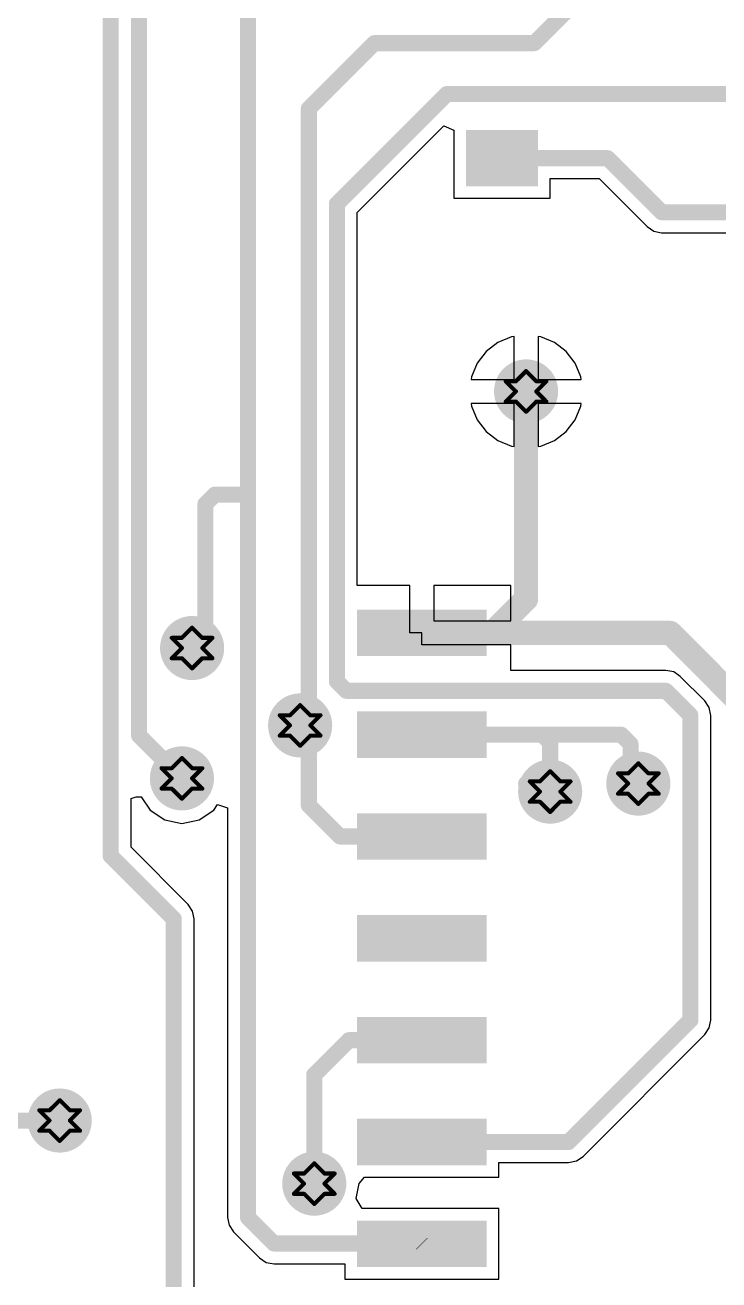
# Model space of a CAD drawing. Header units: millimetres. Extents: x 13 to 607, y 0 to 420.
# Drawn here: x 184.75 to 202.04, y 257.62 to 288.89 of the extents above; entities that cross this region are included whole.
import ezdxf

# ---------------------------------------------------------------- set-up
doc = ezdxf.new("R2010")
doc.units = ezdxf.units.MM
doc.layers.add('DrillDrawing', color=1, linetype='Continuous')
doc.layers.add('TopLayer', color=1, linetype='Continuous')

msp = doc.modelspace()

# ---------------------------------------------------------------- hatches: boundary and pattern name
at = {"layer": 'TopLayer'}
for points in [[(197.531, 286.271), (197.531, 284.872), (195.733, 284.872), (195.733, 286.271)], [(196.252, 274.323), (196.252, 273.164), (193.016, 273.164), (193.016, 274.323)], [(196.252, 271.786), (196.252, 270.627), (193.016, 270.627), (193.016, 271.786)], [(196.252, 269.248), (196.252, 268.09), (193.016, 268.09), (193.016, 269.248)], [(196.252, 266.711), (196.252, 265.552), (193.016, 265.552), (193.016, 266.711)], [(196.252, 264.174), (196.252, 263.015), (193.016, 263.015), (193.016, 264.174)], [(196.252, 261.637), (196.252, 260.478), (193.016, 260.478), (193.016, 261.637)], [(196.252, 259.099), (196.252, 257.94), (193.016, 257.94), (193.016, 259.099)]]:
    msp.add_hatch(color=1, dxfattribs=at).paths.add_polyline_path(points)
h = msp.add_hatch(color=1, dxfattribs=at)
edge = h.paths.add_edge_path()
edge.add_arc((197.231, 279.759), 0.799, 0, 360)
h = msp.add_hatch(color=1, dxfattribs=at)
edge = h.paths.add_edge_path()
edge.add_arc((188.909, 273.365), 0.799, 0, 360)
h = msp.add_hatch(color=1, dxfattribs=at)
edge = h.paths.add_edge_path()
edge.add_arc((191.601, 271.437), 0.799, 0, 360)
h = msp.add_hatch(color=1, dxfattribs=at)
edge = h.paths.add_edge_path()
edge.add_arc((188.655, 270.117), 0.799, 0, 360)
h = msp.add_hatch(color=1, dxfattribs=at)
edge = h.paths.add_edge_path()
edge.add_arc((200.028, 269.988), 0.799, 0, 360)
h = msp.add_hatch(color=1, dxfattribs=at)
edge = h.paths.add_edge_path()
edge.add_arc((197.831, 269.788), 0.799, 0, 360)
h = msp.add_hatch(color=1, dxfattribs=at)
edge = h.paths.add_edge_path()
edge.add_arc((185.61, 261.592), 0.799, 0, 360)
h = msp.add_hatch(color=1, dxfattribs=at)
edge = h.paths.add_edge_path()
edge.add_arc((191.953, 260.019), 0.799, 0, 360)

# ---------------------------------------------------------------- linework, layer by layer
at = {"layer": 'DrillDrawing', "const_width": 0.101}
for points in [[(196.977, 280.013), (197.231, 280.266)], [(197.231, 280.266), (197.485, 280.013)], [(196.723, 280.013), (196.977, 279.759)], [(196.723, 280.013), (196.977, 280.013)], [(197.485, 280.013), (197.738, 280.013)], [(197.485, 279.759), (197.738, 280.013)], [(196.723, 279.505), (196.977, 279.759)], [(196.723, 279.505), (196.977, 279.505)], [(196.977, 279.505), (197.231, 279.252)], [(197.231, 279.252), (197.485, 279.505)], [(197.485, 279.759), (197.738, 279.505)], [(197.485, 279.505), (197.738, 279.505)], [(188.655, 273.619), (188.909, 273.872)], [(188.909, 273.872), (189.162, 273.619)], [(188.401, 273.619), (188.655, 273.365)], [(188.401, 273.619), (188.655, 273.619)], [(189.162, 273.619), (189.416, 273.619)], [(189.162, 273.365), (189.416, 273.619)], [(188.401, 273.111), (188.655, 273.365)], [(189.162, 273.365), (189.416, 273.111)], [(188.401, 273.111), (188.655, 273.111)], [(188.655, 273.111), (188.909, 272.858)], [(188.909, 272.858), (189.162, 273.111)], [(189.162, 273.111), (189.416, 273.111)], [(191.094, 271.69), (191.347, 271.437)], [(191.094, 271.69), (191.347, 271.69)], [(191.347, 271.69), (191.601, 271.944)], [(191.601, 271.944), (191.855, 271.69)], [(191.855, 271.69), (192.108, 271.69)], [(191.855, 271.437), (192.108, 271.69)], [(191.094, 271.183), (191.347, 271.437)], [(191.855, 271.437), (192.108, 271.183)], [(191.094, 271.183), (191.347, 271.183)], [(191.347, 271.183), (191.601, 270.929)], [(191.601, 270.929), (191.855, 271.183)], [(191.855, 271.183), (192.108, 271.183)], [(188.401, 270.371), (188.655, 270.625)], [(188.655, 270.625), (188.909, 270.371)], [(199.775, 270.241), (200.028, 270.495)], [(200.028, 270.495), (200.282, 270.241)], [(188.147, 270.371), (188.401, 270.117)], [(188.147, 270.371), (188.401, 270.371)], [(188.147, 269.863), (188.401, 270.117)], [(188.909, 270.371), (189.162, 270.371)], [(188.909, 270.117), (189.162, 270.371)], [(188.909, 270.117), (189.162, 269.863)], [(197.577, 270.042), (197.831, 270.295)], [(197.831, 270.295), (198.084, 270.042)], [(199.521, 270.241), (199.775, 269.988)], [(199.521, 270.241), (199.775, 270.241)], [(200.282, 270.241), (200.536, 270.241)], [(200.282, 269.988), (200.536, 270.241)], [(188.147, 269.863), (188.401, 269.863)], [(188.401, 269.863), (188.655, 269.61)], [(188.655, 269.61), (188.909, 269.863)], [(188.909, 269.863), (189.162, 269.863)], [(197.323, 270.042), (197.577, 269.788)], [(197.323, 270.042), (197.577, 270.042)], [(197.323, 269.534), (197.577, 269.788)], [(198.084, 270.042), (198.338, 270.042)], [(198.084, 269.788), (198.338, 270.042)], [(198.084, 269.788), (198.338, 269.534)], [(199.521, 269.734), (199.775, 269.988)], [(200.282, 269.988), (200.536, 269.734)], [(197.323, 269.534), (197.577, 269.534)], [(197.577, 269.534), (197.831, 269.28)], [(197.831, 269.28), (198.084, 269.534)], [(198.084, 269.534), (198.338, 269.534)], [(199.521, 269.734), (199.775, 269.734)], [(199.775, 269.734), (200.028, 269.48)], [(200.028, 269.48), (200.282, 269.734)], [(200.282, 269.734), (200.536, 269.734)], [(185.356, 261.846), (185.61, 262.099)], [(185.61, 262.099), (185.864, 261.846)], [(185.103, 261.846), (185.356, 261.592)], [(185.103, 261.846), (185.356, 261.846)], [(185.864, 261.846), (186.117, 261.846)], [(185.864, 261.592), (186.117, 261.846)], [(185.103, 261.338), (185.356, 261.592)], [(185.103, 261.338), (185.356, 261.338)], [(185.356, 261.338), (185.61, 261.084)], [(185.61, 261.084), (185.864, 261.338)], [(185.864, 261.592), (186.117, 261.338)], [(185.864, 261.338), (186.117, 261.338)], [(191.7, 260.272), (191.953, 260.526)], [(191.953, 260.526), (192.207, 260.272)], [(191.446, 260.272), (191.7, 260.019)], [(191.446, 260.272), (191.7, 260.272)], [(192.207, 260.272), (192.461, 260.272)], [(192.207, 260.019), (192.461, 260.272)], [(191.446, 259.765), (191.7, 260.019)], [(192.207, 260.019), (192.461, 259.765)], [(191.446, 259.765), (191.7, 259.765)], [(191.7, 259.765), (191.953, 259.511)], [(191.953, 259.511), (192.207, 259.765)], [(192.207, 259.765), (192.461, 259.765)]]:
    msp.add_lwpolyline(points, dxfattribs=at)
at = {"layer": 'DrillDrawing', "const_width": 0.0507}
for points in [[(197.206, 280.266, 1), (197.256, 280.266, 1)], [(197.206, 280.266, 1), (197.256, 280.266, 1)], [(196.698, 280.013, 1), (196.749, 280.013, 1)], [(196.698, 280.013, 1), (196.749, 280.013, 1)], [(196.952, 280.013, 1), (197.003, 280.013, 1)], [(196.952, 280.013, 1), (197.003, 280.013, 1)], [(197.459, 280.013, 1), (197.51, 280.013, 1)], [(197.459, 280.013, 1), (197.51, 280.013, 1)], [(197.713, 280.013, 1), (197.764, 280.013, 1)], [(197.713, 280.013, 1), (197.764, 280.013, 1)], [(196.698, 279.505, 1), (196.749, 279.505, 1)], [(196.698, 279.505, 1), (196.749, 279.505, 1)], [(196.952, 279.759, 1), (197.003, 279.759, 1)], [(196.952, 279.759, 1), (197.003, 279.759, 1)], [(196.952, 279.505, 1), (197.003, 279.505, 1)], [(196.952, 279.505, 1), (197.003, 279.505, 1)], [(197.459, 279.759, 1), (197.51, 279.759, 1)], [(197.459, 279.759, 1), (197.51, 279.759, 1)], [(197.459, 279.505, 1), (197.51, 279.505, 1)], [(197.459, 279.505, 1), (197.51, 279.505, 1)], [(197.713, 279.505, 1), (197.764, 279.505, 1)], [(197.713, 279.505, 1), (197.764, 279.505, 1)], [(197.206, 279.252, 1), (197.256, 279.252, 1)], [(197.206, 279.252, 1), (197.256, 279.252, 1)], [(188.883, 273.872, 1), (188.934, 273.872, 1)], [(188.883, 273.872, 1), (188.934, 273.872, 1)], [(188.376, 273.619, 1), (188.426, 273.619, 1)], [(188.376, 273.619, 1), (188.426, 273.619, 1)], [(188.629, 273.619, 1), (188.68, 273.619, 1)], [(188.629, 273.619, 1), (188.68, 273.619, 1)], [(189.137, 273.619, 1), (189.188, 273.619, 1)], [(189.137, 273.619, 1), (189.188, 273.619, 1)], [(189.391, 273.619, 1), (189.441, 273.619, 1)], [(189.391, 273.619, 1), (189.441, 273.619, 1)], [(188.629, 273.365, 1), (188.68, 273.365, 1)], [(188.629, 273.365, 1), (188.68, 273.365, 1)], [(189.137, 273.365, 1), (189.188, 273.365, 1)], [(189.137, 273.365, 1), (189.188, 273.365, 1)], [(188.376, 273.111, 1), (188.426, 273.111, 1)], [(188.376, 273.111, 1), (188.426, 273.111, 1)], [(188.629, 273.111, 1), (188.68, 273.111, 1)], [(188.629, 273.111, 1), (188.68, 273.111, 1)], [(189.137, 273.111, 1), (189.188, 273.111, 1)], [(189.137, 273.111, 1), (189.188, 273.111, 1)], [(189.391, 273.111, 1), (189.441, 273.111, 1)], [(189.391, 273.111, 1), (189.441, 273.111, 1)], [(188.883, 272.858, 1), (188.934, 272.858, 1)], [(188.883, 272.858, 1), (188.934, 272.858, 1)], [(191.068, 271.69, 1), (191.119, 271.69, 1)], [(191.068, 271.69, 1), (191.119, 271.69, 1)], [(191.322, 271.69, 1), (191.373, 271.69, 1)], [(191.322, 271.69, 1), (191.373, 271.69, 1)], [(191.576, 271.944, 1), (191.626, 271.944, 1)], [(191.576, 271.944, 1), (191.626, 271.944, 1)], [(191.829, 271.69, 1), (191.88, 271.69, 1)], [(191.829, 271.69, 1), (191.88, 271.69, 1)], [(192.083, 271.69, 1), (192.134, 271.69, 1)], [(192.083, 271.69, 1), (192.134, 271.69, 1)], [(191.322, 271.437, 1), (191.373, 271.437, 1)], [(191.322, 271.437, 1), (191.373, 271.437, 1)], [(191.829, 271.437, 1), (191.88, 271.437, 1)], [(191.829, 271.437, 1), (191.88, 271.437, 1)], [(191.068, 271.183, 1), (191.119, 271.183, 1)], [(191.068, 271.183, 1), (191.119, 271.183, 1)], [(191.322, 271.183, 1), (191.373, 271.183, 1)], [(191.322, 271.183, 1), (191.373, 271.183, 1)], [(191.829, 271.183, 1), (191.88, 271.183, 1)], [(191.829, 271.183, 1), (191.88, 271.183, 1)], [(192.083, 271.183, 1), (192.134, 271.183, 1)], [(192.083, 271.183, 1), (192.134, 271.183, 1)], [(191.576, 270.929, 1), (191.626, 270.929, 1)], [(191.576, 270.929, 1), (191.626, 270.929, 1)], [(188.629, 270.625, 1), (188.68, 270.625, 1)], [(188.629, 270.625, 1), (188.68, 270.625, 1)], [(200.003, 270.495, 1), (200.054, 270.495, 1)], [(200.003, 270.495, 1), (200.054, 270.495, 1)], [(188.122, 270.371, 1), (188.173, 270.371, 1)], [(188.122, 270.371, 1), (188.173, 270.371, 1)], [(188.376, 270.371, 1), (188.426, 270.371, 1)], [(188.376, 270.371, 1), (188.426, 270.371, 1)], [(188.376, 270.117, 1), (188.426, 270.117, 1)], [(188.376, 270.117, 1), (188.426, 270.117, 1)], [(188.883, 270.371, 1), (188.934, 270.371, 1)], [(188.883, 270.371, 1), (188.934, 270.371, 1)], [(188.883, 270.117, 1), (188.934, 270.117, 1)], [(188.883, 270.117, 1), (188.934, 270.117, 1)], [(189.137, 270.371, 1), (189.188, 270.371, 1)], [(189.137, 270.371, 1), (189.188, 270.371, 1)], [(197.805, 270.295, 1), (197.856, 270.295, 1)], [(197.805, 270.295, 1), (197.856, 270.295, 1)], [(199.496, 270.241, 1), (199.546, 270.241, 1)], [(199.496, 270.241, 1), (199.546, 270.241, 1)], [(199.749, 270.241, 1), (199.8, 270.241, 1)], [(199.749, 270.241, 1), (199.8, 270.241, 1)], [(200.257, 270.241, 1), (200.307, 270.241, 1)], [(200.257, 270.241, 1), (200.307, 270.241, 1)], [(200.51, 270.241, 1), (200.561, 270.241, 1)], [(200.51, 270.241, 1), (200.561, 270.241, 1)], [(188.122, 269.863, 1), (188.173, 269.863, 1)], [(188.122, 269.863, 1), (188.173, 269.863, 1)], [(188.376, 269.863, 1), (188.426, 269.863, 1)], [(188.376, 269.863, 1), (188.426, 269.863, 1)], [(188.883, 269.863, 1), (188.934, 269.863, 1)], [(188.883, 269.863, 1), (188.934, 269.863, 1)], [(189.137, 269.863, 1), (189.188, 269.863, 1)], [(189.137, 269.863, 1), (189.188, 269.863, 1)], [(197.298, 270.042, 1), (197.349, 270.042, 1)], [(197.298, 270.042, 1), (197.349, 270.042, 1)], [(197.552, 270.042, 1), (197.602, 270.042, 1)], [(197.552, 270.042, 1), (197.602, 270.042, 1)], [(197.552, 269.788, 1), (197.602, 269.788, 1)], [(197.552, 269.788, 1), (197.602, 269.788, 1)], [(198.059, 270.042, 1), (198.11, 270.042, 1)], [(198.059, 270.042, 1), (198.11, 270.042, 1)], [(198.059, 269.788, 1), (198.11, 269.788, 1)], [(198.059, 269.788, 1), (198.11, 269.788, 1)], [(198.313, 270.042, 1), (198.364, 270.042, 1)], [(198.313, 270.042, 1), (198.364, 270.042, 1)], [(199.749, 269.988, 1), (199.8, 269.988, 1)], [(199.749, 269.988, 1), (199.8, 269.988, 1)], [(200.257, 269.988, 1), (200.307, 269.988, 1)], [(200.257, 269.988, 1), (200.307, 269.988, 1)], [(188.629, 269.61, 1), (188.68, 269.61, 1)], [(188.629, 269.61, 1), (188.68, 269.61, 1)], [(197.298, 269.534, 1), (197.349, 269.534, 1)], [(197.298, 269.534, 1), (197.349, 269.534, 1)], [(197.552, 269.534, 1), (197.602, 269.534, 1)], [(197.552, 269.534, 1), (197.602, 269.534, 1)], [(198.059, 269.534, 1), (198.11, 269.534, 1)], [(198.059, 269.534, 1), (198.11, 269.534, 1)], [(198.313, 269.534, 1), (198.364, 269.534, 1)], [(198.313, 269.534, 1), (198.364, 269.534, 1)], [(199.496, 269.734, 1), (199.546, 269.734, 1)], [(199.496, 269.734, 1), (199.546, 269.734, 1)], [(199.749, 269.734, 1), (199.8, 269.734, 1)], [(199.749, 269.734, 1), (199.8, 269.734, 1)], [(200.003, 269.48, 1), (200.054, 269.48, 1)], [(200.003, 269.48, 1), (200.054, 269.48, 1)], [(200.257, 269.734, 1), (200.307, 269.734, 1)], [(200.257, 269.734, 1), (200.307, 269.734, 1)], [(200.51, 269.734, 1), (200.561, 269.734, 1)], [(200.51, 269.734, 1), (200.561, 269.734, 1)], [(197.805, 269.28, 1), (197.856, 269.28, 1)], [(197.805, 269.28, 1), (197.856, 269.28, 1)], [(185.585, 262.099, 1), (185.635, 262.099, 1)], [(185.585, 262.099, 1), (185.635, 262.099, 1)], [(185.077, 261.846, 1), (185.128, 261.846, 1)], [(185.077, 261.846, 1), (185.128, 261.846, 1)], [(185.331, 261.846, 1), (185.382, 261.846, 1)], [(185.331, 261.846, 1), (185.382, 261.846, 1)], [(185.838, 261.846, 1), (185.889, 261.846, 1)], [(185.838, 261.846, 1), (185.889, 261.846, 1)], [(186.092, 261.846, 1), (186.143, 261.846, 1)], [(186.092, 261.846, 1), (186.143, 261.846, 1)], [(185.077, 261.338, 1), (185.128, 261.338, 1)], [(185.077, 261.338, 1), (185.128, 261.338, 1)], [(185.331, 261.592, 1), (185.382, 261.592, 1)], [(185.331, 261.592, 1), (185.382, 261.592, 1)], [(185.331, 261.338, 1), (185.382, 261.338, 1)], [(185.331, 261.338, 1), (185.382, 261.338, 1)], [(185.838, 261.592, 1), (185.889, 261.592, 1)], [(185.838, 261.592, 1), (185.889, 261.592, 1)], [(185.838, 261.338, 1), (185.889, 261.338, 1)], [(185.838, 261.338, 1), (185.889, 261.338, 1)], [(186.092, 261.338, 1), (186.143, 261.338, 1)], [(186.092, 261.338, 1), (186.143, 261.338, 1)], [(185.585, 261.084, 1), (185.635, 261.084, 1)], [(185.585, 261.084, 1), (185.635, 261.084, 1)], [(191.928, 260.526, 1), (191.979, 260.526, 1)], [(191.928, 260.526, 1), (191.979, 260.526, 1)], [(191.42, 260.272, 1), (191.471, 260.272, 1)], [(191.42, 260.272, 1), (191.471, 260.272, 1)], [(191.674, 260.272, 1), (191.725, 260.272, 1)], [(191.674, 260.272, 1), (191.725, 260.272, 1)], [(192.182, 260.272, 1), (192.232, 260.272, 1)], [(192.182, 260.272, 1), (192.232, 260.272, 1)], [(192.435, 260.272, 1), (192.486, 260.272, 1)], [(192.435, 260.272, 1), (192.486, 260.272, 1)], [(191.674, 260.019, 1), (191.725, 260.019, 1)], [(191.674, 260.019, 1), (191.725, 260.019, 1)], [(192.182, 260.019, 1), (192.232, 260.019, 1)], [(192.182, 260.019, 1), (192.232, 260.019, 1)], [(191.42, 259.765, 1), (191.471, 259.765, 1)], [(191.42, 259.765, 1), (191.471, 259.765, 1)], [(191.674, 259.765, 1), (191.725, 259.765, 1)], [(191.674, 259.765, 1), (191.725, 259.765, 1)], [(191.928, 259.511, 1), (191.979, 259.511, 1)], [(191.928, 259.511, 1), (191.979, 259.511, 1)], [(192.182, 259.765, 1), (192.232, 259.765, 1)], [(192.182, 259.765, 1), (192.232, 259.765, 1)], [(192.435, 259.765, 1), (192.486, 259.765, 1)], [(192.435, 259.765, 1), (192.486, 259.765, 1)]]:
    msp.add_lwpolyline(points, format="xyb", close=True, dxfattribs=at)
at = {"layer": 'TopLayer'}
for p, q in [((193.025, 284.221), (195.179, 286.375)), ((195.179, 286.375), (195.433, 286.27)), ((195.433, 286.27), (195.433, 284.572)), ((197.831, 284.572), (197.831, 285.062)), ((197.831, 285.062), (199.05, 285.062)), ((199.05, 285.062), (200.247, 283.865)), ((195.433, 284.572), (197.831, 284.572)), ((193.025, 274.922), (193.025, 284.221)), ((200.247, 283.865), (200.412, 283.754)), ((200.412, 283.754), (200.607, 283.715)), ((200.607, 283.715), (209.231, 283.715)), ((196.866, 281.122), (196.526, 280.981)), ((196.931, 281.13), (196.866, 281.122)), ((196.931, 280.059), (196.931, 281.13)), ((197.596, 281.122), (197.531, 281.13)), ((197.531, 281.13), (197.531, 280.059)), ((197.936, 280.981), (197.596, 281.122)), ((196.526, 280.981), (196.233, 280.756)), ((198.228, 280.756), (197.936, 280.981)), ((196.009, 280.464), (195.868, 280.124)), ((196.233, 280.756), (196.009, 280.464)), ((198.453, 280.464), (198.228, 280.756)), ((198.593, 280.124), (198.453, 280.464)), ((195.868, 280.124), (195.86, 280.059)), ((195.86, 280.059), (196.931, 280.059)), ((197.531, 280.059), (198.602, 280.059)), ((198.602, 280.059), (198.593, 280.124)), ((196.931, 279.459), (195.86, 279.459)), ((195.86, 279.459), (195.868, 279.394)), ((195.868, 279.394), (196.009, 279.054)), ((196.931, 278.388), (196.931, 279.459)), ((198.602, 279.459), (197.531, 279.459)), ((197.531, 279.459), (197.531, 278.388)), ((198.453, 279.054), (198.593, 279.394)), ((198.593, 279.394), (198.602, 279.459)), ((196.009, 279.054), (196.233, 278.762)), ((198.228, 278.762), (198.453, 279.054)), ((196.233, 278.762), (196.526, 278.537)), ((197.936, 278.537), (198.228, 278.762)), ((196.526, 278.537), (196.866, 278.396)), ((196.866, 278.396), (196.931, 278.388)), ((197.531, 278.388), (197.596, 278.396)), ((197.596, 278.396), (197.936, 278.537)), ((194.334, 274.922), (193.025, 274.922)), ((194.334, 273.744), (194.334, 274.922)), ((196.852, 274.922), (194.934, 274.922)), ((194.934, 274.922), (194.934, 274.043)), ((196.852, 274.043), (196.852, 274.922)), ((194.934, 274.043), (196.852, 274.043)), ((194.634, 273.744), (194.334, 273.744)), ((194.634, 273.444), (194.634, 273.744)), ((196.852, 273.444), (194.634, 273.444)), ((196.852, 272.809), (196.852, 273.444)), ((200.714, 272.809), (196.852, 272.809)), ((200.909, 272.77), (200.714, 272.809)), ((201.074, 272.659), (200.909, 272.77)), ((201.687, 272.046), (201.074, 272.659)), ((201.797, 271.881), (201.687, 272.046)), ((201.836, 271.686), (201.797, 271.881)), ((201.836, 264.094), (201.836, 271.686)), ((187.388, 269.613), (187.513, 269.654)), ((187.388, 268.4), (187.388, 269.613)), ((187.513, 269.654), (187.642, 269.656)), ((187.642, 269.656), (187.863, 269.325)), ((187.863, 269.325), (188.226, 269.082)), ((189.084, 269.082), (189.447, 269.325)), ((189.447, 269.325), (189.539, 269.463)), ((189.539, 269.463), (189.793, 269.386)), ((189.793, 269.386), (189.793, 259.177)), ((188.226, 269.082), (188.655, 268.997)), ((188.655, 268.997), (189.084, 269.082)), ((188.812, 266.976), (187.388, 268.4)), ((188.922, 266.811), (188.812, 266.976)), ((188.961, 266.616), (188.922, 266.811)), ((188.961, 243.881), (188.961, 266.616)), ((201.687, 263.734), (201.797, 263.899)), ((201.797, 263.899), (201.836, 264.094)), ((198.65, 260.697), (201.687, 263.734)), ((196.552, 260.178), (196.552, 260.548)), ((196.552, 260.548), (198.29, 260.548)), ((198.29, 260.548), (198.485, 260.587)), ((198.485, 260.587), (198.65, 260.697)), ((193.074, 260.019), (193.204, 260.178)), ((193.204, 260.178), (196.552, 260.178)), ((193.001, 259.653), (193.074, 260.019)), ((193.143, 259.399), (193.001, 259.653)), ((196.552, 259.399), (193.143, 259.399)), ((196.552, 257.641), (196.552, 259.399)), ((189.793, 259.177), (189.832, 258.982)), ((189.832, 258.982), (189.942, 258.817)), ((189.942, 258.817), (190.591, 258.168)), ((190.591, 258.168), (190.756, 258.058)), ((190.756, 258.058), (190.951, 258.019)), ((190.951, 258.019), (192.716, 258.019)), ((192.716, 258.019), (192.716, 257.641)), ((192.716, 257.641), (196.552, 257.641))]:
    msp.add_line(p, q, dxfattribs=at)
for points, const_width in [([(197.434, 288.437), (207.38, 298.383)], 0.4), ([(186.879, 268.189), (186.879, 293.511)], 0.4), ([(187.589, 271.183), (187.589, 292.852)], 0.4), ([(190.302, 277.188), (190.302, 289.815)], 0.4), ([(191.817, 286.803), (193.45, 288.437)], 0.4), ([(193.45, 288.437), (197.434, 288.437)], 0.4), ([(192.516, 284.432), (195.252, 287.168)], 0.4), ([(195.252, 287.168), (209.283, 287.168)], 0.4), ([(191.817, 271.437), (191.817, 286.803)], 0.4), ([(196.632, 285.571), (199.261, 285.571)], 0.4), ([(199.261, 285.571), (200.607, 284.225)], 0.4), ([(192.516, 272.533), (192.516, 284.432)], 0.4), ([(200.607, 284.225), (209.231, 284.225)], 0.4), ([(197.231, 274.583), (197.231, 279.759)], 0.599), ([(189.241, 276.954), (189.475, 277.188)], 0.4), ([(189.475, 277.188), (190.302, 277.188)], 0.4), ([(190.302, 259.177), (190.302, 277.188)], 0.4), ([(189.241, 273.698), (189.241, 276.954)], 0.4), ([(196.392, 273.744), (197.231, 274.583)], 0.599), ([(188.909, 273.365), (189.241, 273.698)], 0.4), ([(194.634, 273.744), (196.392, 273.744)], 0.599), ([(196.392, 273.744), (200.822, 273.744)], 0.599), ([(200.822, 273.744), (203.025, 271.54)], 0.599), ([(192.516, 272.533), (192.75, 272.299)], 0.4), ([(192.75, 272.299), (200.714, 272.299)], 0.4), ([(200.714, 272.299), (201.327, 271.686)], 0.4), ([(201.327, 264.094), (201.327, 271.686)], 0.4), ([(191.601, 271.437), (191.817, 271.437)], 0.4), ([(191.817, 270.913), (191.817, 271.437)], 0.4), ([(194.634, 271.206), (197.631, 271.206)], 0.4), ([(197.631, 271.206), (199.6, 271.206)], 0.4), ([(197.631, 271.206), (197.831, 271.007)], 0.4), ([(199.6, 271.206), (199.834, 270.972)], 0.4), ([(187.589, 271.183), (188.655, 270.117)], 0.4), ([(191.817, 269.446), (191.817, 270.913)], 0.4), ([(197.831, 269.788), (197.831, 271.007)], 0.4), ([(199.834, 270.182), (199.834, 270.972)], 0.4), ([(197.232, 269.988), (197.431, 269.788)], 0.4), ([(199.834, 270.182), (200.028, 269.988)], 0.4), ([(197.431, 269.788), (197.831, 269.788)], 0.4), ([(191.817, 269.446), (192.594, 268.669)], 0.4), ([(192.594, 268.669), (194.634, 268.669)], 0.4), ([(186.879, 268.189), (188.452, 266.616)], 0.4), ([(188.452, 243.881), (188.452, 266.616)], 0.4), ([(198.29, 261.057), (201.327, 264.094)], 0.4), ([(191.953, 262.732), (192.816, 263.594)], 0.4), ([(192.816, 263.594), (194.634, 263.594)], 0.4), ([(191.953, 260.019), (191.953, 262.732)], 0.4), ([(183.885, 261.592), (185.61, 261.592)], 0.4), ([(194.634, 261.057), (198.29, 261.057)], 0.4), ([(190.302, 259.177), (190.951, 258.528)], 0.4), ([(190.951, 258.528), (194.626, 258.528)], 0.4), ([(194.626, 258.528), (194.634, 258.52)], 0.4)]:
    msp.add_lwpolyline(points, dxfattribs=dict(at, const_width=const_width))
for points, const_width in [([(193.35, 288.437, 1), (193.55, 288.437, 1)], 0.2), ([(193.35, 288.437, 1), (193.55, 288.437, 1)], 0.2), ([(197.334, 288.437, 1), (197.534, 288.437, 1)], 0.2), ([(197.334, 288.437, 1), (197.534, 288.437, 1)], 0.2), ([(195.152, 287.168, 1), (195.352, 287.168, 1)], 0.2), ([(195.152, 287.168, 1), (195.352, 287.168, 1)], 0.2), ([(191.717, 286.803, 1), (191.917, 286.803, 1)], 0.2), ([(191.717, 286.803, 1), (191.917, 286.803, 1)], 0.2), ([(196.532, 285.571, 1), (196.732, 285.571, 1)], 0.2), ([(199.161, 285.571, 1), (199.361, 285.571, 1)], 0.2), ([(199.161, 285.571, 1), (199.361, 285.571, 1)], 0.2), ([(192.416, 284.432, 1), (192.616, 284.432, 1)], 0.2), ([(192.416, 284.432, 1), (192.616, 284.432, 1)], 0.2), ([(200.507, 284.225, 1), (200.707, 284.225, 1)], 0.2), ([(200.507, 284.225, 1), (200.707, 284.225, 1)], 0.2), ([(197.081, 279.759, 1), (197.381, 279.759, 1)], 0.3), ([(189.375, 277.188, 1), (189.575, 277.188, 1)], 0.2), ([(189.375, 277.188, 1), (189.575, 277.188, 1)], 0.2), ([(190.202, 277.188, 1), (190.402, 277.188, 1)], 0.2), ([(190.202, 277.188, 1), (190.402, 277.188, 1)], 0.2), ([(190.202, 277.188, 1), (190.402, 277.188, 1)], 0.2), ([(189.141, 276.954, 1), (189.341, 276.954, 1)], 0.2), ([(189.141, 276.954, 1), (189.341, 276.954, 1)], 0.2), ([(197.081, 274.583, 1), (197.381, 274.583, 1)], 0.3), ([(197.081, 274.583, 1), (197.381, 274.583, 1)], 0.3), ([(189.141, 273.698, 1), (189.341, 273.698, 1)], 0.2), ([(189.141, 273.698, 1), (189.341, 273.698, 1)], 0.2), ([(194.484, 273.744, 1), (194.784, 273.744, 1)], 0.3), ([(196.242, 273.744, 1), (196.542, 273.744, 1)], 0.3), ([(196.242, 273.744, 1), (196.542, 273.744, 1)], 0.3), ([(196.242, 273.744, 1), (196.542, 273.744, 1)], 0.3), ([(200.672, 273.744, 1), (200.971, 273.744, 1)], 0.3), ([(200.672, 273.744, 1), (200.971, 273.744, 1)], 0.3), ([(188.809, 273.365, 1), (189.008, 273.365, 1)], 0.2), ([(192.416, 272.533, 1), (192.616, 272.533, 1)], 0.2), ([(192.416, 272.533, 1), (192.616, 272.533, 1)], 0.2), ([(192.65, 272.299, 1), (192.85, 272.299, 1)], 0.2), ([(192.65, 272.299, 1), (192.85, 272.299, 1)], 0.2), ([(200.614, 272.299, 1), (200.814, 272.299, 1)], 0.2), ([(200.614, 272.299, 1), (200.814, 272.299, 1)], 0.2), ([(201.227, 271.686, 1), (201.427, 271.686, 1)], 0.2), ([(201.227, 271.686, 1), (201.427, 271.686, 1)], 0.2), ([(191.501, 271.437, 1), (191.701, 271.437, 1)], 0.2), ([(191.717, 271.437, 1), (191.917, 271.437, 1)], 0.2), ([(191.717, 271.437, 1), (191.917, 271.437, 1)], 0.2), ([(191.717, 271.437, 1), (191.917, 271.437, 1)], 0.2), ([(194.534, 271.206, 1), (194.734, 271.206, 1)], 0.2), ([(197.531, 271.206, 1), (197.731, 271.206, 1)], 0.2), ([(197.531, 271.206, 1), (197.731, 271.206, 1)], 0.2), ([(197.531, 271.206, 1), (197.731, 271.206, 1)], 0.2), ([(199.5, 271.206, 1), (199.7, 271.206, 1)], 0.2), ([(199.5, 271.206, 1), (199.7, 271.206, 1)], 0.2), ([(187.489, 271.183, 1), (187.689, 271.183, 1)], 0.2), ([(187.489, 271.183, 1), (187.689, 271.183, 1)], 0.2), ([(191.717, 270.913, 1), (191.917, 270.913, 1)], 0.2), ([(191.717, 270.913, 1), (191.917, 270.913, 1)], 0.2), ([(197.731, 271.007, 1), (197.931, 271.007, 1)], 0.2), ([(197.731, 271.007, 1), (197.931, 271.007, 1)], 0.2), ([(199.734, 270.972, 1), (199.934, 270.972, 1)], 0.2), ([(199.734, 270.972, 1), (199.934, 270.972, 1)], 0.2), ([(188.555, 270.117, 1), (188.755, 270.117, 1)], 0.2), ([(197.132, 269.988, 1), (197.332, 269.988, 1)], 0.2), ([(199.734, 270.182, 1), (199.934, 270.182, 1)], 0.2), ([(199.734, 270.182, 1), (199.934, 270.182, 1)], 0.2), ([(199.928, 269.988, 1), (200.128, 269.988, 1)], 0.2), ([(197.332, 269.788, 1), (197.531, 269.788, 1)], 0.2), ([(197.332, 269.788, 1), (197.531, 269.788, 1)], 0.2), ([(197.731, 269.788, 1), (197.931, 269.788, 1)], 0.2), ([(197.731, 269.788, 1), (197.931, 269.788, 1)], 0.2), ([(191.717, 269.446, 1), (191.917, 269.446, 1)], 0.2), ([(191.717, 269.446, 1), (191.917, 269.446, 1)], 0.2), ([(192.494, 268.669, 1), (192.694, 268.669, 1)], 0.2), ([(192.494, 268.669, 1), (192.694, 268.669, 1)], 0.2), ([(194.534, 268.669, 1), (194.734, 268.669, 1)], 0.2), ([(186.779, 268.189, 1), (186.979, 268.189, 1)], 0.2), ([(186.779, 268.189, 1), (186.979, 268.189, 1)], 0.2), ([(188.352, 266.616, 1), (188.552, 266.616, 1)], 0.2), ([(188.352, 266.616, 1), (188.552, 266.616, 1)], 0.2), ([(201.227, 264.094, 1), (201.427, 264.094, 1)], 0.2), ([(201.227, 264.094, 1), (201.427, 264.094, 1)], 0.2), ([(192.716, 263.594, 1), (192.916, 263.594, 1)], 0.2), ([(192.716, 263.594, 1), (192.916, 263.594, 1)], 0.2), ([(194.534, 263.594, 1), (194.734, 263.594, 1)], 0.2), ([(191.853, 262.732, 1), (192.053, 262.732, 1)], 0.2), ([(191.853, 262.732, 1), (192.053, 262.732, 1)], 0.2), ([(185.51, 261.592, 1), (185.71, 261.592, 1)], 0.2), ([(194.534, 261.057, 1), (194.734, 261.057, 1)], 0.2), ([(198.19, 261.057, 1), (198.39, 261.057, 1)], 0.2), ([(198.19, 261.057, 1), (198.39, 261.057, 1)], 0.2), ([(191.853, 260.019, 1), (192.053, 260.019, 1)], 0.2), ([(190.202, 259.177, 1), (190.402, 259.177, 1)], 0.2), ([(190.202, 259.177, 1), (190.402, 259.177, 1)], 0.2), ([(190.851, 258.528, 1), (191.051, 258.528, 1)], 0.2), ([(190.851, 258.528, 1), (191.051, 258.528, 1)], 0.2), ([(194.526, 258.528, 1), (194.726, 258.528, 1)], 0.2), ([(194.526, 258.528, 1), (194.726, 258.528, 1)], 0.2), ([(194.534, 258.52, 1), (194.734, 258.52, 1)], 0.2)]:
    msp.add_lwpolyline(points, format="xyb", close=True, dxfattribs=dict(at, const_width=const_width))

doc.saveas('drawing.dxf')
